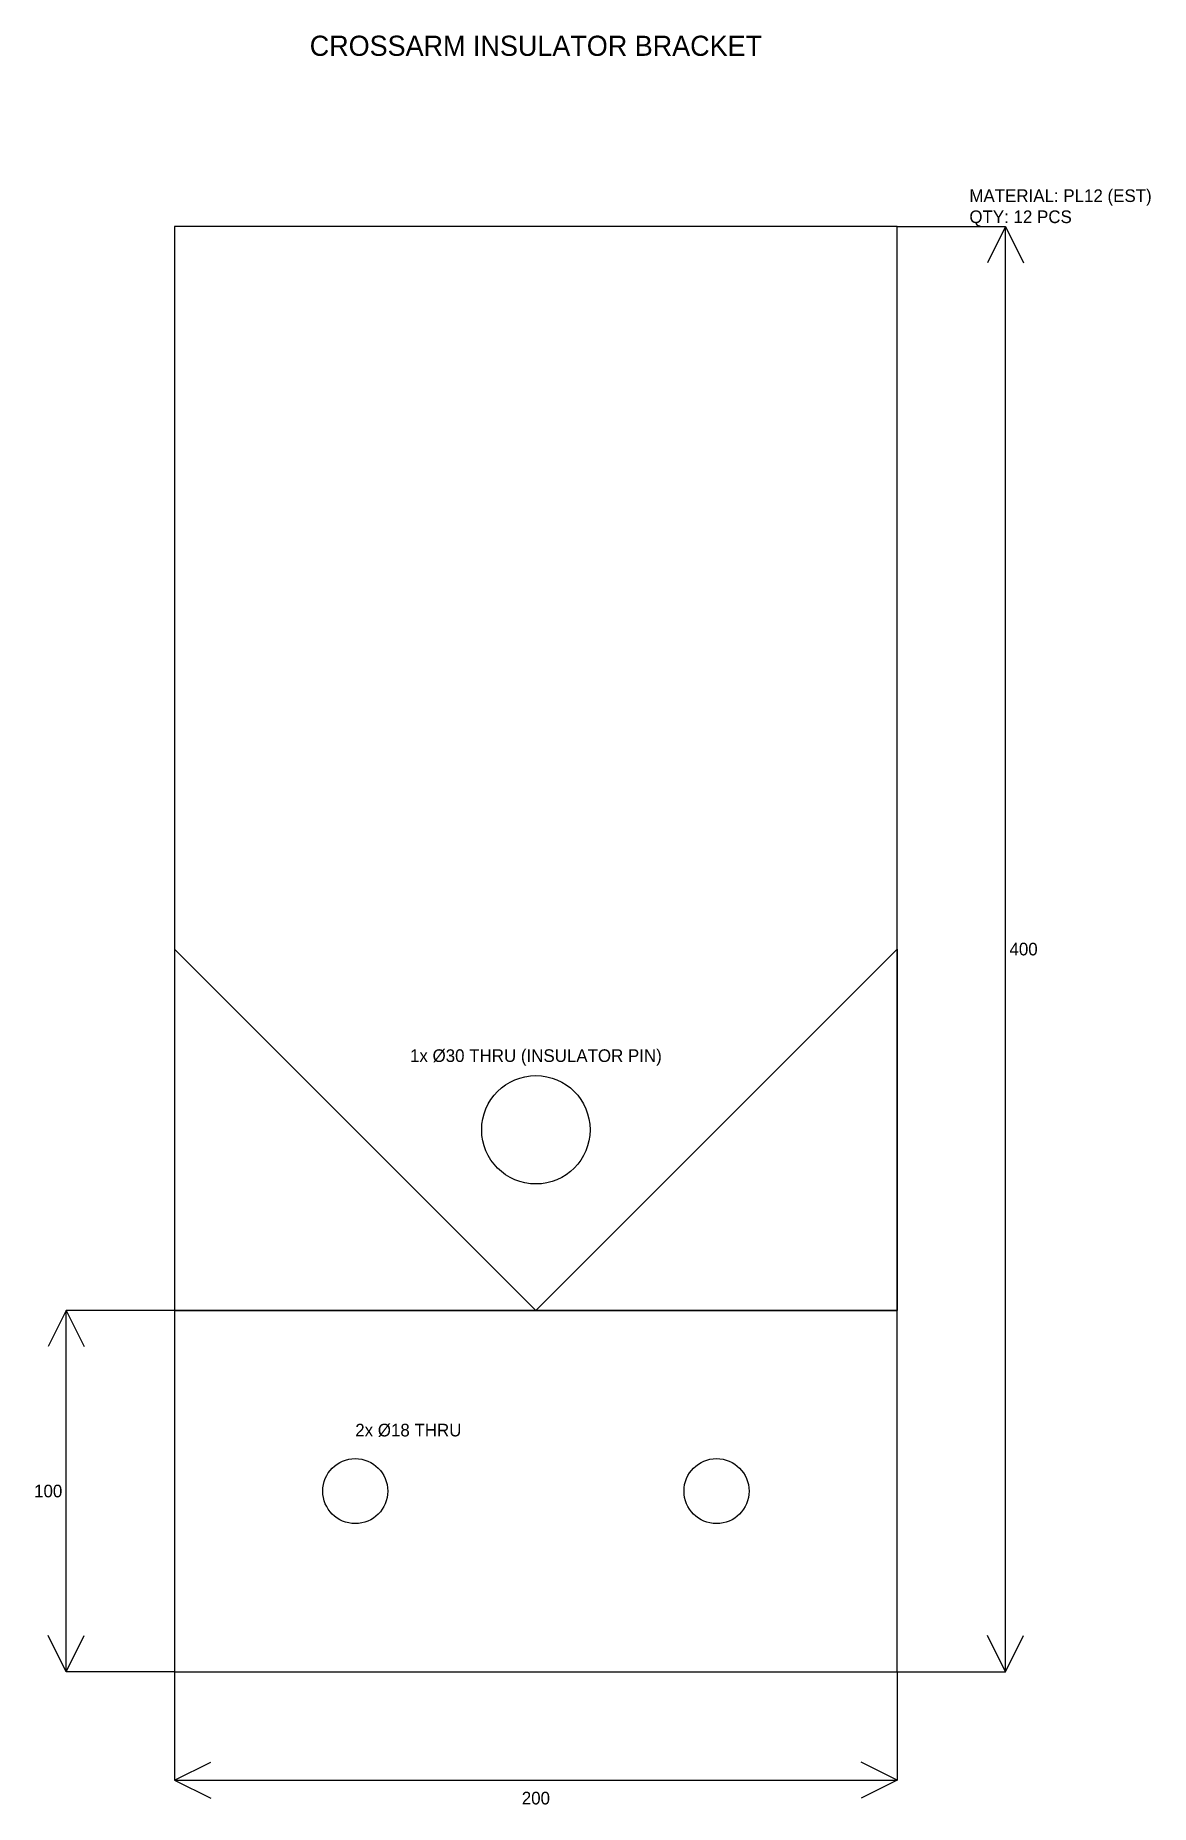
# Model space of a CAD drawing. Header units: millimetres. Extents: x -39 to 270, y -37 to 453.
import ezdxf

# ---------------------------------------------------------------- set-up
doc = ezdxf.new("R2010")
doc.units = ezdxf.units.MM
for name, color, linetype in [('ANNOTATION', 1, 'Continuous'), ('DIMENSION', 3, 'Continuous'), ('GEOMETRY', 7, 'Continuous')]:
    doc.layers.add(name, color=color, linetype=linetype)

msp = doc.modelspace()

# ---------------------------------------------------------------- linework, layer by layer
at = {"layer": 'DIMENSION'}
for p, q in [((200, 400), (230, 400)), ((230, 400), (225, 390)), ((230, 0), (230, 400)), ((230, 400), (235, 390)), ((-30, 100), (-35, 90)), ((-30, 0), (-30, 100)), ((0, 100), (-30, 100)), ((-30, 100), (-25, 90)), ((-30, 0), (-35, 10)), ((-30, 0), (-25, 10)), ((230, 0), (225, 10)), ((230, 0), (235, 10)), ((0, 0), (-30, 0)), ((0, 0), (0, -30)), ((200, 0), (230, 0)), ((200, 0), (200, -30)), ((0, -30), (10, -25)), ((200, -30), (190, -25)), ((0, -30), (200, -30)), ((0, -30), (10, -35)), ((200, -30), (190, -35))]:
    msp.add_line(p, q, dxfattribs=at)
at = {"layer": 'GEOMETRY'}
for points in [[(0, 100), (200, 100), (200, 400), (0, 400)], [(0, 100), (100, 100), (0, 200)], [(200, 100), (100, 100), (200, 200)], [(0, 0), (200, 0), (200, 100), (0, 100)]]:
    msp.add_lwpolyline(points, close=True, dxfattribs=at)
for centre, radius in [((100, 150), 15), ((50, 50), 9), ((150, 50), 9)]:
    msp.add_circle(centre, radius, dxfattribs=at)

# ---------------------------------------------------------------- texts
at = {"layer": 'ANNOTATION'}
for s, insert, char_height, attachment_point in [('CROSSARM INSULATOR BRACKET', (100, 450), 5.58, 5), ('MATERIAL: PL12 (EST)\\PQTY: 12 PCS', (220, 400), 3.5, 7), ('400', (235, 200), 3.5, 5), ('1x Ø30 THRU (INSULATOR PIN)', (100, 170), 3.5, 5), ('2x Ø18 THRU', (50, 65), 3.5, 7), ('100', (-35, 50), 3.5, 5), ('200', (100, -35), 3.5, 5)]:
    msp.add_mtext(s, dxfattribs=dict(at, insert=insert, char_height=char_height, attachment_point=attachment_point))

doc.saveas('drawing.dxf')
